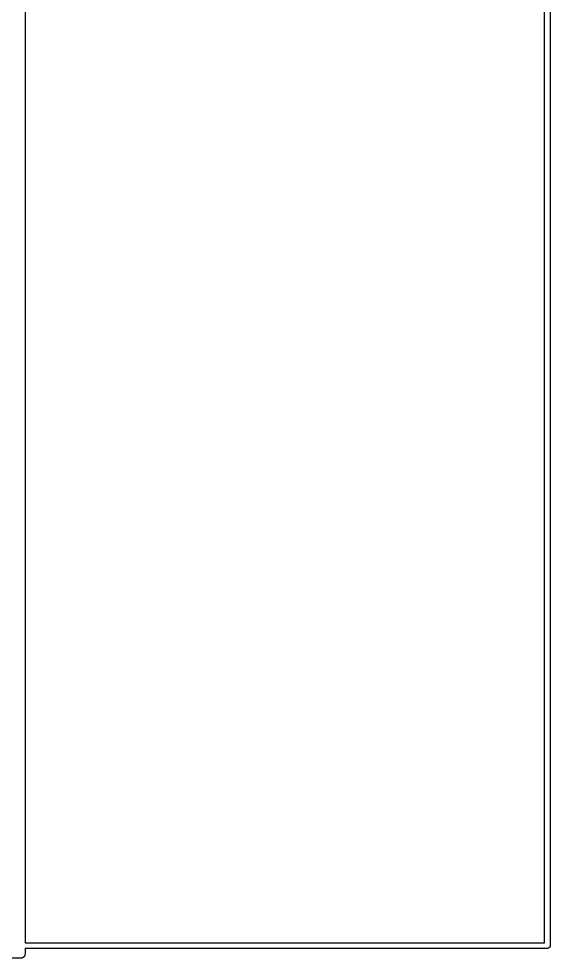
# Model space of a CAD drawing. Header units: millimetres. Extents: x 14 to 286, y -133 to -45.
# Drawn here: x 274.67 to 284.2, y -104.8 to -87.96 of the extents above; entities that cross this region are included whole.
import ezdxf

# ---------------------------------------------------------------- set-up
doc = ezdxf.new("R2010")
doc.units = ezdxf.units.MM
doc.layers.add('User.Drawings', color=9, linetype='CONTINUOUS', true_color=0xc2c2c2)

msp = doc.modelspace()

# ---------------------------------------------------------------- linework, layer by layer
at = {"layer": 'User.Drawings', "linetype": 'CONTINUOUS'}
for p, q in [((284.101716, -104.530009), (284.101716, -85.630009)), ((284.201716, -85.630009), (284.201716, -104.580009)), ((274.7795, -85.8187), (274.7795, -104.530009)), ((274.7795, -104.530009), (284.101716, -104.530009)), ((284.151716, -104.630009), (274.7795, -104.630009)), ((274.7795, -104.630009), (274.7795, -104.73)), ((284.17085, -104.626203), (284.151716, -104.630009)), ((284.19791, -104.599143), (284.17085, -104.626203)), ((284.201716, -104.580009), (284.19791, -104.599143)), ((274.719132, -104.803559), (274.7045, -104.805)), ((274.746168, -104.79236), (274.719132, -104.803559)), ((274.76686, -104.771668), (274.746168, -104.79236)), ((274.778059, -104.744632), (274.76686, -104.771668)), ((274.7795, -104.73), (274.778059, -104.744632)), ((274.7045, -104.805), (255.6545, -104.805))]:
    msp.add_line(p, q, dxfattribs=at)

doc.saveas('drawing.dxf')
